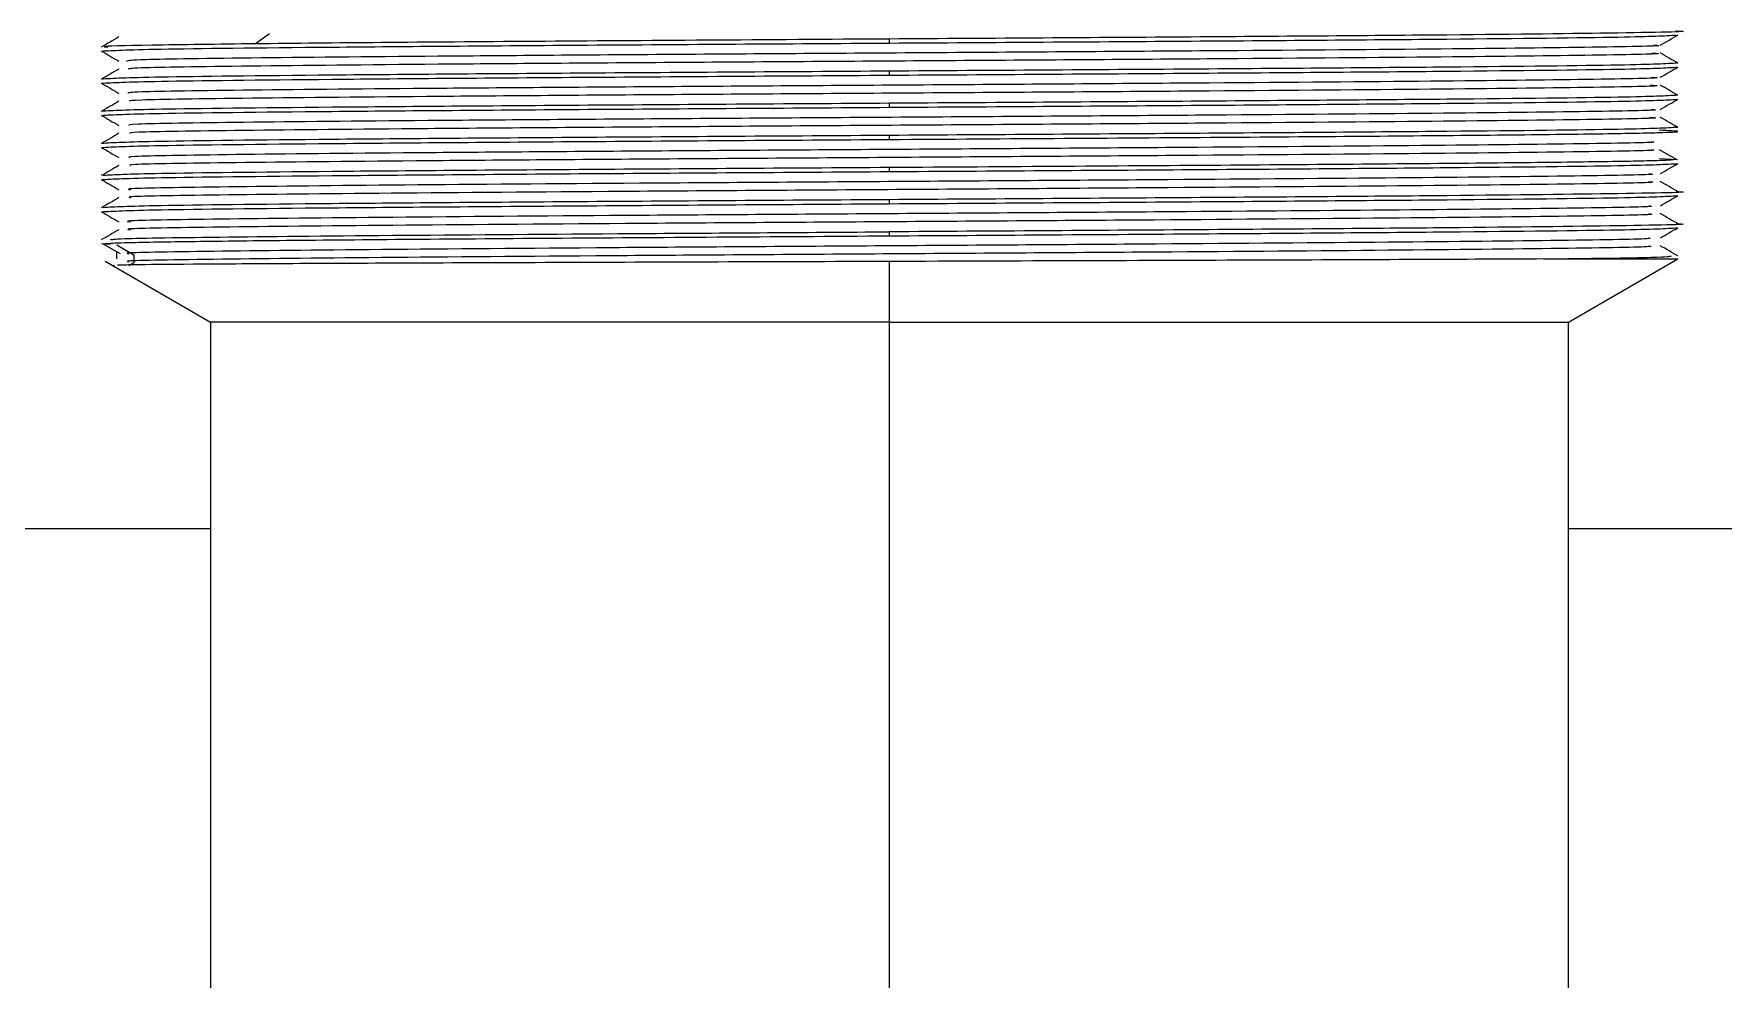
# Model space of a CAD drawing. Header units: millimetres. Extents: x 101 to 291, y 114 to 180.
# Drawn here: x 185.45 to 192.23, y 172.39 to 176.19 of the extents above; entities that cross this region are included whole.
import ezdxf

# ---------------------------------------------------------------- set-up
doc = ezdxf.new("R2010")
doc.units = ezdxf.units.MM

msp = doc.modelspace()

# ---------------------------------------------------------------- linework, layer by layer
at = {"color": 7, "linetype": 'Continuous', "lineweight": 25}
for p, q in [((186.3952, 176.1871), (186.3391, 176.1468)), ((188.8836, 176.1499), (188.8836, 176.166)), ((188.8836, 176.0209), (188.8836, 176.037)), ((188.8836, 175.8919), (188.8836, 175.908)), ((188.8836, 175.7629), (188.8836, 175.779)), ((191.9718, 175.6867), (192.0454, 175.6822)), ((188.8836, 175.6339), (188.8836, 175.65)), ((188.8836, 175.5049), (188.8836, 175.521)), ((188.8836, 175.3759), (188.8836, 175.392)), ((185.7561, 175.3415), (185.7208, 175.3441)), ((185.7824, 175.3395), (185.8508, 175.2992)), ((185.7824, 175.2831), (185.7824, 175.3119)), ((185.8508, 175.2992), (185.8508, 175.267)), ((191.5096, 175.2831), (192.0472, 175.2831)), ((191.6086, 175.0299), (192.0472, 175.2831)), ((185.735, 175.2745), (186.1586, 175.0299)), ((185.7658, 175.2572), (185.7723, 175.2569)), ((185.8508, 175.267), (185.8303, 175.2549)), ((188.8836, 175.0299), (188.8836, 175.2731)), ((186.1586, 175.0299), (186.1586, 172.1942)), ((188.8836, 175.0299), (186.1586, 175.0299)), ((188.8836, 175.0299), (191.6086, 175.0299)), ((188.8836, 172.1999), (188.8836, 175.0299)), ((191.6086, 172.1942), (191.6086, 175.0299)), ((186.1586, 174.1999), (175.6086, 174.1999)), ((202.1586, 174.1999), (191.6086, 174.1999))]:
    msp.add_line(p, q, dxfattribs=at)
at = {"color": 7, "linetype": 'Continuous', "lineweight": 25, "flags": 128}
for points in [[(192.0442, 175.6809), (192.0088, 175.7013), (191.9734, 175.7218)], [(185.7248, 175.3452), (185.7599, 175.3249), (185.7951, 175.3045)]]:
    msp.add_lwpolyline(points, dxfattribs=at)
at = {"color": 7, "linetype": 'Continuous', "lineweight": 25}
for points, knots in [([(185.7905, 176.1745), (185.7787, 176.1677), (185.755, 176.1541), (185.7314, 176.1404), (185.7196, 176.1336)], [0, 0, 0, 0, 0.5, 1, 1, 1, 1]), ([(192.0395, 176.1985), (192.0421, 176.1984), (192.1273, 176.1956), (191.8473, 176.1902), (191.1882, 176.1821), (190.1234, 176.1741), (189.2969, 176.1687), (188.8836, 176.166)], [0, 0, 0, 0, 0.007927, 0.255946, 0.503964, 0.751982, 1, 1, 1, 1]), ([(188.8836, 176.1499), (189.2982, 176.1526), (190.1274, 176.1579), (191.1726, 176.166), (191.8992, 176.174), (191.9938, 176.1793), (192.0405, 176.1819)], [0, 0, 0, 0, 0.251748, 0.503497, 0.755245, 1, 1, 1, 1]), ([(191.9767, 176.1414), (191.9885, 176.1482), (192.0121, 176.1618), (192.0358, 176.1755), (192.0476, 176.1823)], [0, 0, 0, 0, 0.5, 1, 1, 1, 1]), ([(185.7196, 176.1178), (185.7314, 176.111), (185.755, 176.0974), (185.7787, 176.0837), (185.7905, 176.0769)], [0, 0, 0, 0, 0.5000003, 1, 1, 1, 1]), ([(185.7201, 176.1176), (185.7677, 176.1203), (185.8628, 176.1257), (186.5943, 176.1337), (187.64, 176.1418), (188.4691, 176.1472), (188.8836, 176.1499)], [0, 0, 0, 0, 0.24995, 0.499966, 0.749983, 1, 1, 1, 1]), ([(186.3391, 176.1468), (186.1882, 176.1449), (185.8866, 176.1411), (185.7079, 176.1368), (185.7384, 176.1343), (185.7455, 176.1338)], [0, 0, 0, 0, 0.433754, 0.867507, 1, 1, 1, 1]), ([(191.9497, 176.1416), (191.9576, 176.1411), (192.0103, 176.1383), (191.7404, 176.1331), (191.1475, 176.1259), (190.2462, 176.1187), (189.1884, 176.1115), (188.092, 176.1044), (187.0893, 176.0972), (186.3155, 176.09), (185.8457, 176.0833), (185.8286, 176.079), (185.8211, 176.0771)], [0, 0, 0, 0, 0.019677, 0.131152, 0.242626, 0.3541, 0.465573, 0.577046, 0.688518, 0.79999, 0.911461, 1, 1, 1, 1]), ([(191.9425, 176.1098), (191.954, 176.1092), (192.0127, 176.1062), (191.7428, 176.1008), (191.1469, 176.0936), (190.2464, 176.0864), (189.1883, 176.0793), (188.0921, 176.0721), (187.089, 176.0649), (186.3164, 176.0577), (185.8535, 176.0512), (185.8352, 176.047), (185.8275, 176.0453)], [0, 0, 0, 0, 0.027058, 0.138532, 0.250006, 0.361479, 0.472951, 0.584423, 0.695894, 0.807365, 0.918836, 1, 1, 1, 1]), ([(192.0475, 176.0691), (192.0357, 176.0759), (192.0121, 176.0895), (191.9884, 176.1032), (191.9766, 176.11)], [0, 0, 0, 0, 0.5, 1, 1, 1, 1]), ([(185.7905, 176.0455), (185.7787, 176.0387), (185.7551, 176.0251), (185.7314, 176.0114), (185.7196, 176.0046)], [0, 0, 0, 0, 0.5, 1, 1, 1, 1]), ([(188.8836, 176.037), (188.4691, 176.0343), (187.64, 176.0289), (186.5943, 176.0209), (185.8627, 176.0128), (185.7676, 176.0074), (185.7201, 176.0047)], [0, 0, 0, 0, 0.250011, 0.500023, 0.750034, 1, 1, 1, 1]), ([(192.0471, 176.0692), (191.9996, 176.0666), (191.9045, 176.0612), (191.1729, 176.0531), (190.1273, 176.0451), (189.2982, 176.0397), (188.8836, 176.037)], [0, 0, 0, 0, 0.24995, 0.499966, 0.749983, 1, 1, 1, 1]), ([(188.8836, 176.0209), (189.2982, 176.0236), (190.1273, 176.0289), (191.173, 176.037), (191.9045, 176.0451), (191.9996, 176.0504), (192.0471, 176.0531)], [0, 0, 0, 0, 0.250011, 0.500023, 0.750034, 1, 1, 1, 1]), ([(191.9768, 176.0124), (191.9886, 176.0192), (192.0123, 176.0329), (192.0359, 176.0465), (192.0477, 176.0533)], [0, 0, 0, 0, 0.5, 1, 1, 1, 1]), ([(185.7197, 175.9888), (185.7315, 175.982), (185.7551, 175.9684), (185.7787, 175.9547), (185.7906, 175.9479)], [0, 0, 0, 0, 0.5, 1, 1, 1, 1]), ([(185.7201, 175.9886), (185.7677, 175.9913), (185.8628, 175.9967), (186.5943, 176.0047), (187.64, 176.0128), (188.4691, 176.0182), (188.8836, 176.0209)], [0, 0, 0, 0, 0.24995, 0.499966, 0.749983, 1, 1, 1, 1]), ([(191.9433, 176.0126), (191.9527, 176.012), (192.0022, 176.0091), (191.717, 176.0037), (191.1041, 175.9965), (190.1913, 175.9893), (189.1278, 175.9821), (188.0333, 175.975), (187.0393, 175.9678), (186.2815, 175.9606), (185.8349, 175.954), (185.829, 175.9498), (185.8265, 175.9481)], [0, 0, 0, 0, 0.026122, 0.137553, 0.248984, 0.360415, 0.471847, 0.583278, 0.694709, 0.806139, 0.917568, 1, 1, 1, 1]), ([(191.9375, 175.9808), (191.9502, 175.9801), (192.0052, 175.9769), (191.7191, 175.9714), (191.1036, 175.9642), (190.1915, 175.9571), (189.1277, 175.9499), (188.0334, 175.9427), (187.039, 175.9355), (186.2825, 175.9283), (185.8422, 175.9219), (185.8346, 175.9179), (185.8316, 175.9163)], [0, 0, 0, 0, 0.033477, 0.144905, 0.256334, 0.367763, 0.479193, 0.590622, 0.70205, 0.813478, 0.924905, 1, 1, 1, 1]), ([(192.0476, 175.9401), (192.0358, 175.9469), (192.0121, 175.9606), (191.9885, 175.9742), (191.9767, 175.981)], [0, 0, 0, 0, 0.5, 1, 1, 1, 1]), ([(185.7906, 175.9165), (185.7788, 175.9097), (185.7552, 175.896), (185.7315, 175.8824), (185.7197, 175.8756)], [0, 0, 0, 0, 0.5, 1, 1, 1, 1]), ([(188.8836, 175.908), (188.4691, 175.9053), (187.64, 175.8999), (186.5943, 175.8919), (185.8627, 175.8838), (185.7676, 175.8784), (185.7201, 175.8757)], [0, 0, 0, 0, 0.250011, 0.500023, 0.750034, 1, 1, 1, 1]), ([(185.7201, 175.8596), (185.7677, 175.8623), (185.8628, 175.8677), (186.5943, 175.8757), (187.64, 175.8838), (188.4691, 175.8892), (188.8836, 175.8919)], [0, 0, 0, 0, 0.24995, 0.499966, 0.749983, 1, 1, 1, 1]), ([(192.0471, 175.9402), (191.9996, 175.9376), (191.9045, 175.9322), (191.1729, 175.9241), (190.1273, 175.9161), (189.2982, 175.9107), (188.8836, 175.908)], [0, 0, 0, 0, 0.24995, 0.499966, 0.749983, 1, 1, 1, 1]), ([(188.8836, 175.8919), (189.2982, 175.8946), (190.1273, 175.8999), (191.173, 175.908), (191.9045, 175.9161), (191.9996, 175.9214), (192.0471, 175.9241)], [0, 0, 0, 0, 0.250011, 0.500023, 0.750034, 1, 1, 1, 1]), ([(191.9768, 175.8834), (191.9886, 175.8902), (192.0123, 175.9039), (192.0359, 175.9175), (192.0477, 175.9243)], [0, 0, 0, 0, 0.4999997, 1, 1, 1, 1]), ([(185.7196, 175.8598), (185.7314, 175.853), (185.755, 175.8394), (185.7786, 175.8257), (185.7905, 175.8189)], [0, 0, 0, 0, 0.5, 1, 1, 1, 1]), ([(191.9382, 175.8836), (191.9483, 175.8829), (191.9935, 175.8798), (191.692, 175.8743), (191.0598, 175.8671), (190.1358, 175.8599), (189.0671, 175.8528), (187.975, 175.8456), (186.99, 175.8384), (186.2487, 175.8312), (185.8249, 175.8248), (185.8293, 175.8207), (185.831, 175.8191)], [0, 0, 0, 0, 0.032269, 0.143726, 0.255182, 0.36664, 0.478098, 0.589556, 0.701016, 0.812476, 0.923936, 1, 1, 1, 1]), ([(191.9338, 175.8518), (191.9469, 175.8509), (191.9972, 175.8477), (191.6939, 175.842), (191.0593, 175.8348), (190.136, 175.8277), (189.067, 175.8205), (187.9751, 175.8133), (186.9897, 175.8061), (186.2498, 175.7989), (185.8317, 175.7926), (185.8339, 175.7888), (185.8347, 175.7873)], [0, 0, 0, 0, 0.039578, 0.151032, 0.262486, 0.373941, 0.485397, 0.596853, 0.70831, 0.819768, 0.931226, 1, 1, 1, 1]), ([(192.0477, 175.8111), (192.0358, 175.8179), (192.0122, 175.8316), (191.9886, 175.8452), (191.9767, 175.852)], [0, 0, 0, 0, 0.5, 1, 1, 1, 1]), ([(185.7906, 175.7875), (185.7788, 175.7807), (185.7551, 175.7671), (185.7315, 175.7534), (185.7197, 175.7466)], [0, 0, 0, 0, 0.5, 1, 1, 1, 1]), ([(188.8836, 175.779), (188.4691, 175.7763), (187.64, 175.7709), (186.5943, 175.7629), (185.8627, 175.7548), (185.7676, 175.7494), (185.7201, 175.7467)], [0, 0, 0, 0, 0.250011, 0.500023, 0.750034, 1, 1, 1, 1]), ([(185.7201, 175.7306), (185.7677, 175.7333), (185.8628, 175.7387), (186.5943, 175.7467), (187.64, 175.7548), (188.4691, 175.7602), (188.8836, 175.7629)], [0, 0, 0, 0, 0.24995, 0.499966, 0.749983, 1, 1, 1, 1]), ([(192.0471, 175.8112), (191.9996, 175.8086), (191.9045, 175.8032), (191.1729, 175.7951), (190.1273, 175.7871), (189.2982, 175.7817), (188.8836, 175.779)], [0, 0, 0, 0, 0.24995, 0.499966, 0.749983, 1, 1, 1, 1]), ([(185.7197, 175.7308), (185.7314, 175.724), (185.7549, 175.7105), (185.7784, 175.6969), (185.7901, 175.6901)], [0, 0, 0, 0, 0.5, 1, 1, 1, 1]), ([(191.9403, 175.7537), (191.946, 175.7532), (191.9773, 175.7502), (191.6621, 175.7449), (191.0159, 175.7377), (190.0796, 175.7305), (189.0063, 175.7234), (187.9169, 175.7162), (186.9414, 175.709), (186.2168, 175.7018), (185.8148, 175.6955), (185.8288, 175.6916), (185.8342, 175.6901)], [0, 0, 0, 0, 0.024759, 0.137776, 0.250793, 0.363812, 0.476831, 0.58985, 0.702869, 0.815887, 0.928906, 1, 1, 1, 1]), ([(191.9396, 175.7215), (191.9458, 175.721), (191.9783, 175.718), (191.6627, 175.7126), (191.0158, 175.7055), (190.0797, 175.6983), (189.0063, 175.6911), (187.917, 175.6839), (186.941, 175.6767), (186.2179, 175.6695), (185.821, 175.6634), (185.8324, 175.6596), (185.8365, 175.6583)], [0, 0, 0, 0, 0.026726, 0.140369, 0.254014, 0.367659, 0.481304, 0.59495, 0.708596, 0.822241, 0.935886, 1, 1, 1, 1]), ([(185.7906, 175.6585), (185.7788, 175.6517), (185.7552, 175.6381), (185.7315, 175.6244), (185.7197, 175.6176)], [0, 0, 0, 0, 0.5, 1, 1, 1, 1]), ([(185.7201, 175.6016), (185.7677, 175.6043), (185.8628, 175.6097), (186.5943, 175.6177), (187.64, 175.6258), (188.4691, 175.6312), (188.8836, 175.6339)], [0, 0, 0, 0, 0.24995, 0.499966, 0.749983, 1, 1, 1, 1]), ([(188.8836, 175.65), (188.469, 175.6473), (187.6399, 175.6419), (186.5947, 175.6339), (185.8684, 175.6259), (185.7738, 175.6206), (185.7272, 175.618)], [0, 0, 0, 0, 0.251876, 0.503752, 0.755628, 1, 1, 1, 1]), ([(191.9317, 175.6256), (191.9414, 175.6246), (191.9756, 175.6213), (191.6386, 175.6155), (190.9691, 175.6083), (190.0235, 175.6012), (188.9454, 175.594), (187.8594, 175.5868), (186.8935, 175.5796), (186.1861, 175.5724), (185.8055, 175.5662), (185.8281, 175.5625), (185.8364, 175.5611)], [0, 0, 0, 0, 0.044499, 0.15596, 0.267422, 0.378883, 0.490345, 0.601808, 0.713271, 0.824734, 0.936199, 1, 1, 1, 1]), ([(192.0312, 175.6813), (192.017, 175.68), (191.9853, 175.6773), (191.7499, 175.673), (191.3728, 175.6684), (190.867, 175.6638), (190.2637, 175.6592), (189.5912, 175.6546), (189.1195, 175.6515), (188.8836, 175.65)], [0, 0, 0, 0, 0.1183888, 0.265324, 0.4122592, 0.5591944, 0.7061296, 0.8530648, 1, 1, 1, 1]), ([(188.8836, 175.6339), (189.2982, 175.6366), (190.1273, 175.6419), (191.173, 175.65), (191.9045, 175.6581), (191.9996, 175.6634), (192.0471, 175.6661)], [0, 0, 0, 0, 0.250011, 0.500023, 0.750034, 1, 1, 1, 1]), ([(191.9772, 175.6256), (191.989, 175.6324), (192.0124, 175.646), (192.0359, 175.6595), (192.0477, 175.6663)], [0, 0, 0, 0, 0.4999997, 1, 1, 1, 1]), ([(185.7196, 175.6018), (185.7314, 175.595), (185.7548, 175.5815), (185.7783, 175.5679), (185.7901, 175.5611)], [0, 0, 0, 0, 0.5, 1, 1, 1, 1]), ([(191.93, 175.5938), (191.9421, 175.5927), (191.9803, 175.5891), (191.6402, 175.5832), (190.9687, 175.5761), (190.0236, 175.5689), (188.9453, 175.5617), (187.8595, 175.5545), (186.8931, 175.5473), (186.1874, 175.5401), (185.8111, 175.5341), (185.8307, 175.5305), (185.8374, 175.5293)], [0, 0, 0, 0, 0.051694, 0.163151, 0.274609, 0.386067, 0.497525, 0.608984, 0.720444, 0.831904, 0.943365, 1, 1, 1, 1]), ([(192.04, 175.5535), (192.0424, 175.5534), (192.1273, 175.5506), (191.8472, 175.5452), (191.1882, 175.5371), (190.1234, 175.5291), (189.2969, 175.5237), (188.8836, 175.521)], [0, 0, 0, 0, 0.007444, 0.255583, 0.503722, 0.751861, 1, 1, 1, 1]), ([(192.0477, 175.5531), (192.0358, 175.5599), (192.0122, 175.5736), (191.9886, 175.5872), (191.9768, 175.594)], [0, 0, 0, 0, 0.5, 1, 1, 1, 1]), ([(185.7906, 175.5295), (185.7788, 175.5227), (185.7551, 175.5091), (185.7315, 175.4954), (185.7197, 175.4886)], [0, 0, 0, 0, 0.5, 1, 1, 1, 1]), ([(185.7201, 175.4726), (185.7677, 175.4753), (185.8628, 175.4807), (186.5943, 175.4887), (187.64, 175.4968), (188.4691, 175.5022), (188.8836, 175.5049)], [0, 0, 0, 0, 0.24995, 0.499966, 0.749983, 1, 1, 1, 1]), ([(188.8836, 175.521), (188.469, 175.5183), (187.6399, 175.5129), (186.5947, 175.5049), (185.8685, 175.4969), (185.7739, 175.4916), (185.7274, 175.489)], [0, 0, 0, 0, 0.25191, 0.503821, 0.755731, 1, 1, 1, 1]), ([(191.9302, 175.4966), (191.9388, 175.4955), (191.9662, 175.492), (191.6102, 175.4861), (190.9226, 175.4789), (189.9666, 175.4718), (188.8845, 175.4646), (187.8021, 175.4574), (186.8464, 175.4502), (186.1565, 175.443), (185.7962, 175.437), (185.8269, 175.4333), (185.8374, 175.4321)], [0, 0, 0, 0, 0.050454, 0.161916, 0.273377, 0.384838, 0.496298, 0.607757, 0.719216, 0.830675, 0.942133, 1, 1, 1, 1]), ([(188.8836, 175.5049), (189.2982, 175.5076), (190.1273, 175.5129), (191.173, 175.521), (191.9045, 175.5291), (191.9996, 175.5344), (192.0471, 175.5371)], [0, 0, 0, 0, 0.250011, 0.500023, 0.750034, 1, 1, 1, 1]), ([(191.9771, 175.4966), (191.9888, 175.5034), (192.0123, 175.5169), (192.0358, 175.5305), (192.0475, 175.5373)], [0, 0, 0, 0, 0.5, 1, 1, 1, 1]), ([(185.7196, 175.4728), (185.7313, 175.466), (185.7548, 175.4525), (185.7783, 175.4389), (185.79, 175.4321)], [0, 0, 0, 0, 0.5, 1, 1, 1, 1]), ([(191.93, 175.4648), (191.9405, 175.4635), (191.9714, 175.4599), (191.6117, 175.4538), (190.9223, 175.4467), (189.9668, 175.4395), (188.8845, 175.4323), (187.8022, 175.4251), (186.8461, 175.4179), (186.1571, 175.4107), (185.7988, 175.4048), (185.8277, 175.4012), (185.8372, 175.4)], [0, 0, 0, 0, 0.057389, 0.168459, 0.279528, 0.390597, 0.501665, 0.612732, 0.723799, 0.834866, 0.945933, 1, 1, 1, 1]), ([(192.0405, 175.4245), (192.0428, 175.4244), (192.1273, 175.4216), (191.8471, 175.4162), (191.1883, 175.4081), (190.1234, 175.4001), (189.2969, 175.3947), (188.8836, 175.392)], [0, 0, 0, 0, 0.006873, 0.255155, 0.503437, 0.751718, 1, 1, 1, 1]), ([(192.0476, 175.4241), (192.0358, 175.4309), (192.0121, 175.4445), (191.9885, 175.4582), (191.9767, 175.465)], [0, 0, 0, 0, 0.5, 1, 1, 1, 1]), ([(185.7904, 175.4005), (185.7786, 175.3937), (185.755, 175.38), (185.7314, 175.3664), (185.7196, 175.3596)], [0, 0, 0, 0, 0.4999997, 1, 1, 1, 1]), ([(185.7359, 175.3448), (185.7535, 175.3461), (185.7922, 175.3489), (186.0351, 175.3532), (186.4149, 175.3577), (186.9192, 175.3622), (187.5181, 175.3668), (188.1838, 175.3713), (188.6504, 175.3744), (188.8836, 175.3759)], [0, 0, 0, 0, 0.122418, 0.268682, 0.414946, 0.561209, 0.707473, 0.853736, 1, 1, 1, 1]), ([(185.7566, 175.36), (185.7617, 175.3616), (185.7742, 175.3655), (186.1899, 175.3716), (186.8984, 175.3784), (187.8355, 175.3852), (188.5342, 175.3897), (188.8836, 175.392)], [0, 0, 0, 0, 0.149125, 0.361843, 0.574562, 0.787281, 1, 1, 1, 1]), ([(191.9299, 175.3676), (191.9366, 175.3664), (191.9566, 175.3627), (191.5808, 175.3567), (190.8755, 175.3495), (189.9095, 175.3424), (188.8236, 175.3352), (187.7456, 175.328), (186.7984, 175.3208), (186.1332, 175.3136), (185.8012, 175.3082), (185.8267, 175.3052), (185.832, 175.3045)], [0, 0, 0, 0, 0.057971, 0.171969, 0.285966, 0.399964, 0.513962, 0.62796, 0.741957, 0.855954, 0.96995, 1, 1, 1, 1]), ([(188.8836, 175.3759), (189.2982, 175.3786), (190.1273, 175.3839), (191.173, 175.392), (191.9045, 175.4001), (191.9996, 175.4054), (192.0471, 175.4081)], [0, 0, 0, 0, 0.250011, 0.500023, 0.750034, 1, 1, 1, 1]), ([(191.9771, 175.3676), (191.9888, 175.3744), (192.0123, 175.388), (192.0358, 175.4015), (192.0475, 175.4083)], [0, 0, 0, 0, 0.5, 1, 1, 1, 1]), ([(191.9309, 175.3358), (191.9393, 175.3344), (191.9623, 175.3306), (191.5821, 175.3245), (190.8752, 175.3173), (189.9096, 175.3101), (188.8235, 175.3029), (187.7457, 175.2957), (186.7982, 175.2885), (186.1336, 175.2813), (185.8022, 175.2759), (185.8267, 175.2729), (185.8316, 175.2724)], [0, 0, 0, 0, 0.0649407, 0.1783121, 0.291684, 0.4050561, 0.5184282, 0.6318001, 0.7451715, 0.8585423, 0.9719124, 1, 1, 1, 1]), ([(191.5096, 175.2831), (191.3494, 175.2823), (191.0292, 175.2806), (190.3805, 175.2781), (189.6555, 175.2756), (189.1408, 175.2739), (188.8836, 175.2731)], [0, 0, 0, 0, 0.2505174, 0.5006898, 0.7505174, 1, 1, 1, 1]), ([(191.5096, 175.2831), (191.6838, 175.2854), (192.0007, 175.2895), (192.0149, 175.2936), (192.0213, 175.2955)], [0, 0, 0, 0, 0.549933, 1, 1, 1, 1]), ([(192.0475, 175.2951), (192.0357, 175.3019), (192.0121, 175.3155), (191.9885, 175.3292), (191.9767, 175.336)], [0, 0, 0, 0, 0.5, 1, 1, 1, 1]), ([(188.8836, 175.2731), (188.6519, 175.2723), (188.1887, 175.2708), (187.5291, 175.2685), (186.9374, 175.2662), (186.4407, 175.264), (186.0689, 175.2617), (185.8355, 175.2596), (185.8001, 175.2582), (185.7846, 175.2576)], [0, 0, 0, 0, 0.147937, 0.295689, 0.443256, 0.590637, 0.737834, 0.884846, 1, 1, 1, 1])]:
    msp.add_open_spline(points, degree=3, knots=knots, dxfattribs=at)
for points in [[(188.8836, 176.166), (188.6371, 176.1644), (188.1441, 176.1612), (187.4472, 176.1564), (186.8185, 176.1516), (186.4989, 176.1484), (186.3391, 176.1468)], [(188.8836, 175.7629), (189.1195, 175.7644), (189.5913, 175.7675), (190.2636, 175.7721), (190.8673, 175.7767), (191.3719, 175.7812), (191.7533, 175.7858), (191.9888, 175.7904), (192.0806, 175.795), (192.0081, 175.7981), (191.9718, 175.7996)]]:
    msp.add_open_spline(points, degree=3, dxfattribs=at)

doc.saveas('drawing.dxf')
